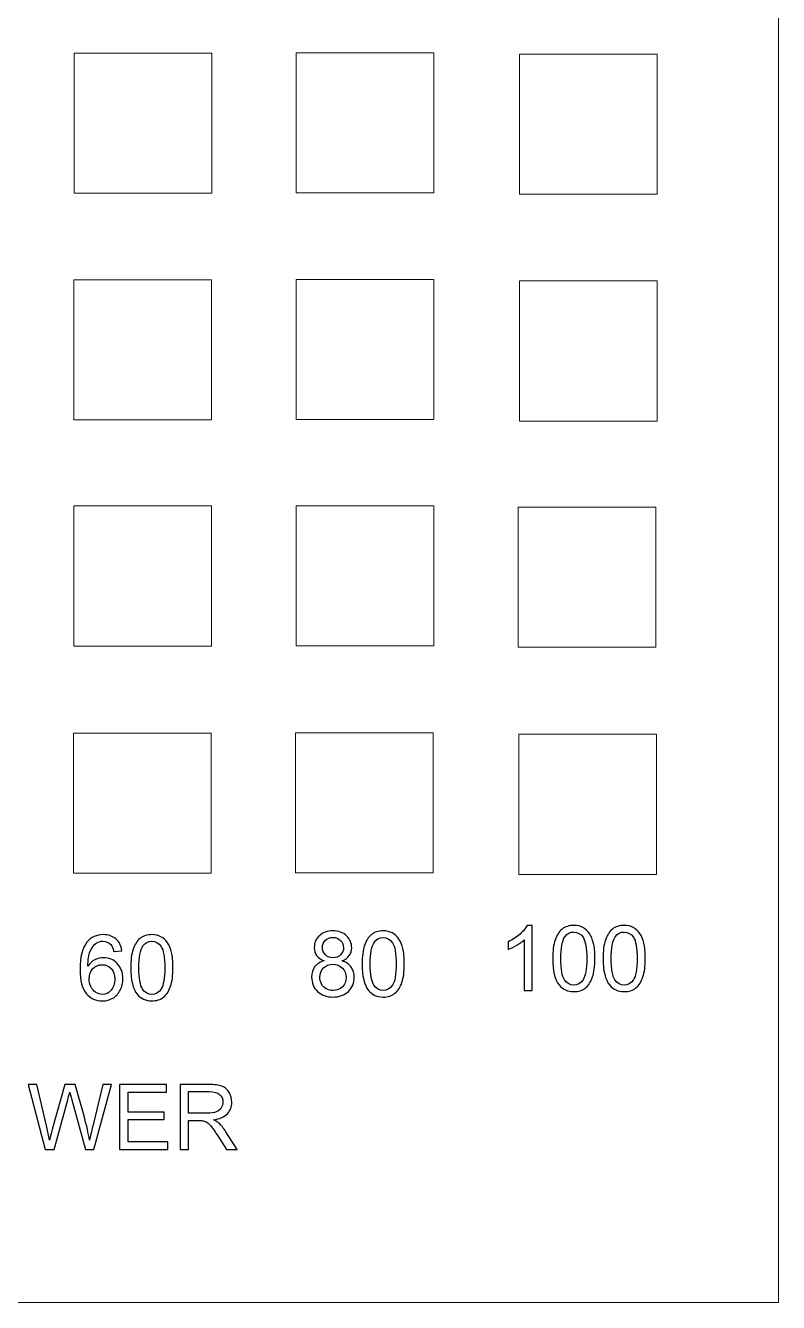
# Model space of a CAD drawing. Header units: centimetres. Extents: x -5.3 to 8.7, y 2.6 to 13.2.
# Drawn here: x 5.51 to 8.73, y 2.65 to 8.12 of the extents above; entities that cross this region are included whole.
import ezdxf

# ---------------------------------------------------------------- set-up
doc = ezdxf.new("R2010")
doc.units = ezdxf.units.CM
doc.header["$MEASUREMENT"] = 0
doc.layers.add('Layer 1', color=7, linetype='Continuous')

msp = doc.modelspace()

# ---------------------------------------------------------------- linework, layer by layer
at = {"layer": 'Layer 1', "color": 250, "lineweight": 9}
for points in [[(-5.3368, 2.64968), (8.73188, 2.64968), (8.73188, 13.15154), (-5.3368, 13.15154), (-5.3368, 2.64968)], [(5.71318, 7.40237), (6.30314, 7.40237), (6.30314, 8.00237), (5.71318, 8.00237), (5.71318, 7.40237)], [(6.66557, 7.40365), (7.25553, 7.40365), (7.25553, 8.00365), (6.66557, 8.00365), (6.66557, 7.40365)], [(7.62198, 7.3973), (8.21194, 7.3973), (8.21194, 7.9973), (7.62198, 7.9973), (7.62198, 7.3973)], [(5.71275, 6.43085), (6.30271, 6.43085), (6.30271, 7.03085), (5.71275, 7.03085), (5.71275, 6.43085)], [(6.66514, 6.43213), (7.2551, 6.43213), (7.2551, 7.03213), (6.66514, 7.03213), (6.66514, 6.43213)], [(7.62155, 6.42578), (8.21151, 6.42578), (8.21151, 7.02578), (7.62155, 7.02578), (7.62155, 6.42578)], [(5.71204, 5.46177), (6.302, 5.46177), (6.302, 6.06177), (5.71204, 6.06177), (5.71204, 5.46177)], [(6.66443, 5.46305), (7.25439, 5.46305), (7.25439, 6.06305), (6.66443, 6.06305), (6.66443, 5.46305)], [(7.61617, 5.4567), (8.20613, 5.4567), (8.20613, 6.0567), (7.61617, 6.0567), (7.61617, 5.4567)], [(5.71006, 4.48884), (6.30002, 4.48884), (6.30002, 5.08884), (5.71006, 5.08884), (5.71006, 4.48884)], [(6.66245, 4.49012), (7.25241, 4.49012), (7.25241, 5.09012), (6.66245, 5.09012), (6.66245, 4.49012)], [(7.61886, 4.48377), (8.20882, 4.48377), (8.20882, 5.08377), (7.61886, 5.08377), (7.61886, 4.48377)]]:
    msp.add_lwpolyline(points, close=True, dxfattribs=at)
at = {"layer": 'Layer 1', "color": 250}
for points, knots in [([(5.91751, 4.15627), (5.91751, 4.15627), (5.88375, 4.15355), (5.88375, 4.15355), (5.88071, 4.16694), (5.87638, 4.17671), (5.87075, 4.18279), (5.8615, 4.19255), (5.85005, 4.1974), (5.83647, 4.1974), (5.82554, 4.1974), (5.81584, 4.19437), (5.8075, 4.18829), (5.79676, 4.18046), (5.78835, 4.16908), (5.78208, 4.15407), (5.77587, 4.139), (5.77264, 4.11759), (5.77238, 4.08985), (5.78059, 4.10233), (5.79068, 4.11164), (5.80258, 4.11766), (5.81448, 4.12374), (5.8269, 4.12678), (5.83996, 4.12678), (5.86273, 4.12678), (5.88213, 4.11837), (5.89817, 4.10162), (5.91415, 4.08487), (5.92217, 4.06327), (5.92217, 4.03668), (5.92217, 4.01922), (5.91842, 4.00305), (5.91091, 3.98805), (5.90335, 3.97304), (5.89306, 3.96159), (5.87987, 3.95364), (5.86674, 3.94568), (5.8518, 3.94167), (5.83511, 3.94167), (5.80672, 3.94167), (5.7835, 3.95215), (5.76552, 3.97304), (5.74761, 3.99393), (5.73862, 4.0284), (5.73862, 4.07639), (5.73862, 4.13008), (5.74858, 4.16914), (5.76843, 4.19352), (5.78577, 4.21474), (5.80911, 4.22535), (5.83854, 4.22535), (5.8604, 4.22535), (5.87838, 4.2192), (5.89235, 4.20698), (5.90632, 4.19475), (5.91473, 4.17787), (5.91751, 4.15627)], [0, 0, 0, 0, 0.0526316, 0.0526316, 0.0526316, 0.1052632, 0.1052632, 0.1052632, 0.1578947, 0.1578947, 0.1578947, 0.2105263, 0.2105263, 0.2105263, 0.2631579, 0.2631579, 0.2631579, 0.3157895, 0.3157895, 0.3157895, 0.3684211, 0.3684211, 0.3684211, 0.4210526, 0.4210526, 0.4210526, 0.4736842, 0.4736842, 0.4736842, 0.5263158, 0.5263158, 0.5263158, 0.5789474, 0.5789474, 0.5789474, 0.6315789, 0.6315789, 0.6315789, 0.6842105, 0.6842105, 0.6842105, 0.7368421, 0.7368421, 0.7368421, 0.7894737, 0.7894737, 0.7894737, 0.8421053, 0.8421053, 0.8421053, 0.8947368, 0.8947368, 0.8947368, 0.9473684, 0.9473684, 0.9473684, 1, 1, 1, 1]), ([(5.956, 4.08344), (5.956, 4.11624), (5.95936, 4.14275), (5.96609, 4.1628), (5.97288, 4.18292), (5.9829, 4.19837), (5.99623, 4.20918), (6.00949, 4.21998), (6.02624, 4.22535), (6.04642, 4.22535), (6.06129, 4.22535), (6.07436, 4.22237), (6.08568, 4.21636), (6.09693, 4.21034), (6.10624, 4.20167), (6.11349, 4.19036), (6.12073, 4.1791), (6.12642, 4.16533), (6.13056, 4.14909), (6.13476, 4.13286), (6.13683, 4.11093), (6.13683, 4.08344), (6.13683, 4.05085), (6.13347, 4.02446), (6.12681, 4.00441), (6.12015, 3.9843), (6.11012, 3.96884), (6.0968, 3.95797), (6.08354, 3.94711), (6.06672, 3.94167), (6.04642, 3.94167), (6.01971, 3.94167), (5.99869, 3.95118), (5.98342, 3.97026), (5.96512, 3.99354), (5.956, 4.03125), (5.956, 4.08344)], [0, 0, 0, 0, 0.0833333, 0.0833333, 0.0833333, 0.1666667, 0.1666667, 0.1666667, 0.25, 0.25, 0.25, 0.3333333, 0.3333333, 0.3333333, 0.4166667, 0.4166667, 0.4166667, 0.5, 0.5, 0.5, 0.5833333, 0.5833333, 0.5833333, 0.6666667, 0.6666667, 0.6666667, 0.75, 0.75, 0.75, 0.8333333, 0.8333333, 0.8333333, 0.9166667, 0.9166667, 0.9166667, 1, 1, 1, 1]), ([(6.78425, 4.11325), (6.77009, 4.11843), (6.75961, 4.12586), (6.75275, 4.13544), (6.74596, 4.14507), (6.74253, 4.15659), (6.74253, 4.16997), (6.74253, 4.19022), (6.74978, 4.20716), (6.76427, 4.22094), (6.77882, 4.23471), (6.79809, 4.24164), (6.82222, 4.24164), (6.8464, 4.24164), (6.86594, 4.23459), (6.88068, 4.22049), (6.89543, 4.20639), (6.9028, 4.18925), (6.9028, 4.169), (6.9028, 4.15613), (6.89944, 4.14488), (6.89271, 4.13537), (6.88599, 4.1258), (6.87577, 4.11843), (6.86199, 4.11325), (6.879, 4.10769), (6.89187, 4.09876), (6.90073, 4.08635), (6.90959, 4.07399), (6.91406, 4.05925), (6.91406, 4.04204), (6.91406, 4.01831), (6.90565, 3.99839), (6.8889, 3.98222), (6.87208, 3.96605), (6.85003, 3.95796), (6.82267, 3.95796), (6.79531, 3.95796), (6.77326, 3.96605), (6.75644, 3.98228), (6.73969, 3.99852), (6.73128, 4.01876), (6.73128, 4.04301), (6.73128, 4.06106), (6.73587, 4.07619), (6.74506, 4.08835), (6.75424, 4.10058), (6.76731, 4.10885), (6.78425, 4.11325)], [0, 0, 0, 0, 0.0625, 0.0625, 0.0625, 0.125, 0.125, 0.125, 0.1875, 0.1875, 0.1875, 0.25, 0.25, 0.25, 0.3125, 0.3125, 0.3125, 0.375, 0.375, 0.375, 0.4375, 0.4375, 0.4375, 0.5, 0.5, 0.5, 0.5625, 0.5625, 0.5625, 0.625, 0.625, 0.625, 0.6875, 0.6875, 0.6875, 0.75, 0.75, 0.75, 0.8125, 0.8125, 0.8125, 0.875, 0.875, 0.875, 0.9375, 0.9375, 0.9375, 1, 1, 1, 1]), ([(6.77746, 4.1712), (6.77746, 4.15801), (6.78166, 4.14727), (6.79001, 4.13893), (6.79841, 4.13059), (6.80941, 4.12638), (6.82306, 4.12638), (6.83632, 4.12638), (6.84705, 4.13052), (6.85539, 4.1388), (6.86374, 4.14708), (6.86788, 4.15723), (6.86788, 4.16926), (6.86788, 4.18181), (6.86361, 4.19235), (6.85501, 4.20089), (6.84647, 4.20943), (6.83567, 4.21369), (6.82267, 4.21369), (6.80954, 4.21369), (6.79874, 4.20949), (6.7902, 4.20115), (6.78173, 4.1928), (6.77746, 4.18284), (6.77746, 4.1712)], [0, 0, 0, 0, 0.125, 0.125, 0.125, 0.25, 0.25, 0.25, 0.375, 0.375, 0.375, 0.5, 0.5, 0.5, 0.625, 0.625, 0.625, 0.75, 0.75, 0.75, 0.875, 0.875, 0.875, 1, 1, 1, 1]), ([(6.9475, 4.09973), (6.9475, 4.13253), (6.95086, 4.15904), (6.95759, 4.17909), (6.96438, 4.19921), (6.9744, 4.21466), (6.98773, 4.22547), (7.00099, 4.23627), (7.01774, 4.24164), (7.03792, 4.24164), (7.05279, 4.24164), (7.06586, 4.23866), (7.07718, 4.23265), (7.08843, 4.22663), (7.09774, 4.21796), (7.10499, 4.20665), (7.11223, 4.19539), (7.11792, 4.18162), (7.12206, 4.16538), (7.12626, 4.14915), (7.12833, 4.12722), (7.12833, 4.09973), (7.12833, 4.06714), (7.12497, 4.04075), (7.11831, 4.0207), (7.11165, 4.00059), (7.10162, 3.98513), (7.0883, 3.97426), (7.07504, 3.9634), (7.05822, 3.95796), (7.03792, 3.95796), (7.01121, 3.95796), (6.99019, 3.96747), (6.97492, 3.98655), (6.95662, 4.00983), (6.9475, 4.04754), (6.9475, 4.09973)], [0, 0, 0, 0, 0.0833333, 0.0833333, 0.0833333, 0.1666667, 0.1666667, 0.1666667, 0.25, 0.25, 0.25, 0.3333333, 0.3333333, 0.3333333, 0.4166667, 0.4166667, 0.4166667, 0.5, 0.5, 0.5, 0.5833333, 0.5833333, 0.5833333, 0.6666667, 0.6666667, 0.6666667, 0.75, 0.75, 0.75, 0.8333333, 0.8333333, 0.8333333, 0.9166667, 0.9166667, 0.9166667, 1, 1, 1, 1]), ([(6.98242, 4.09961), (6.98242, 4.05388), (6.98773, 4.02348), (6.9984, 4.00848), (7.00907, 3.99341), (7.02226, 3.9859), (7.03792, 3.9859), (7.05357, 3.9859), (7.06676, 3.99347), (7.07743, 4.00854), (7.08811, 4.02367), (7.09341, 4.05401), (7.09341, 4.09961), (7.09341, 4.14533), (7.08811, 4.17573), (7.07743, 4.19073), (7.06683, 4.2058), (7.0535, 4.21331), (7.03753, 4.21331), (7.02188, 4.21331), (7.00933, 4.20665), (6.99995, 4.19339), (6.98824, 4.17651), (6.98242, 4.1452), (6.98242, 4.09961)], [0, 0, 0, 0, 0.125, 0.125, 0.125, 0.25, 0.25, 0.25, 0.375, 0.375, 0.375, 0.5, 0.5, 0.5, 0.625, 0.625, 0.625, 0.75, 0.75, 0.75, 0.875, 0.875, 0.875, 1, 1, 1, 1]), ([(7.6766, 3.98595), (7.6766, 3.98595), (7.64245, 3.98595), (7.64245, 3.98595), (7.64245, 3.98595), (7.64245, 4.20339), (7.64245, 4.20339), (7.63424, 4.1955), (7.62343, 4.18768), (7.61011, 4.17985), (7.59679, 4.17202), (7.58476, 4.16614), (7.57415, 4.16226), (7.57415, 4.16226), (7.57415, 4.19524), (7.57415, 4.19524), (7.59323, 4.20417), (7.60992, 4.21503), (7.62421, 4.22784), (7.6385, 4.24058), (7.64866, 4.25294), (7.65461, 4.26497), (7.65461, 4.26497), (7.6766, 4.26497), (7.6766, 4.26497), (7.6766, 4.26497), (7.6766, 3.98595), (7.6766, 3.98595)], [0, 0, 0, 0, 0.1111111, 0.1111111, 0.1111111, 0.2222222, 0.2222222, 0.2222222, 0.3333333, 0.3333333, 0.3333333, 0.4444444, 0.4444444, 0.4444444, 0.5555556, 0.5555556, 0.5555556, 0.6666667, 0.6666667, 0.6666667, 0.7777778, 0.7777778, 0.7777778, 0.8888889, 0.8888889, 0.8888889, 1, 1, 1, 1]), ([(7.76437, 4.12306), (7.76437, 4.15586), (7.76773, 4.18237), (7.77446, 4.20242), (7.78125, 4.22254), (7.79127, 4.23799), (7.8046, 4.2488), (7.81786, 4.2596), (7.83461, 4.26497), (7.85479, 4.26497), (7.86966, 4.26497), (7.88273, 4.26199), (7.89405, 4.25598), (7.9053, 4.24996), (7.91461, 4.24129), (7.92186, 4.22998), (7.9291, 4.21872), (7.93479, 4.20495), (7.93893, 4.18871), (7.94313, 4.17248), (7.9452, 4.15055), (7.9452, 4.12306), (7.9452, 4.09047), (7.94184, 4.06408), (7.93518, 4.04403), (7.92852, 4.02392), (7.91849, 4.00846), (7.90517, 3.99759), (7.89191, 3.98673), (7.87509, 3.98129), (7.85479, 3.98129), (7.82808, 3.98129), (7.80706, 3.9908), (7.79179, 4.00988), (7.77349, 4.03316), (7.76437, 4.07087), (7.76437, 4.12306)], [0, 0, 0, 0, 0.0833333, 0.0833333, 0.0833333, 0.1666667, 0.1666667, 0.1666667, 0.25, 0.25, 0.25, 0.3333333, 0.3333333, 0.3333333, 0.4166667, 0.4166667, 0.4166667, 0.5, 0.5, 0.5, 0.5833333, 0.5833333, 0.5833333, 0.6666667, 0.6666667, 0.6666667, 0.75, 0.75, 0.75, 0.8333333, 0.8333333, 0.8333333, 0.9166667, 0.9166667, 0.9166667, 1, 1, 1, 1]), ([(7.79929, 4.12294), (7.79929, 4.07721), (7.8046, 4.04681), (7.81527, 4.03181), (7.82594, 4.01674), (7.83913, 4.00923), (7.85479, 4.00923), (7.87044, 4.00923), (7.88363, 4.0168), (7.8943, 4.03187), (7.90498, 4.047), (7.91028, 4.07734), (7.91028, 4.12294), (7.91028, 4.16866), (7.90498, 4.19906), (7.8943, 4.21406), (7.8837, 4.22913), (7.87037, 4.23664), (7.8544, 4.23664), (7.83875, 4.23664), (7.8262, 4.22998), (7.81682, 4.21672), (7.80511, 4.19984), (7.79929, 4.16853), (7.79929, 4.12294)], [0, 0, 0, 0, 0.125, 0.125, 0.125, 0.25, 0.25, 0.25, 0.375, 0.375, 0.375, 0.5, 0.5, 0.5, 0.625, 0.625, 0.625, 0.75, 0.75, 0.75, 0.875, 0.875, 0.875, 1, 1, 1, 1]), ([(7.9802, 4.12306), (7.9802, 4.15586), (7.98356, 4.18237), (7.99029, 4.20242), (7.99708, 4.22254), (8.0071, 4.23799), (8.02043, 4.2488), (8.03369, 4.2596), (8.05044, 4.26497), (8.07062, 4.26497), (8.08549, 4.26497), (8.09856, 4.26199), (8.10988, 4.25598), (8.12113, 4.24996), (8.13044, 4.24129), (8.13769, 4.22998), (8.14493, 4.21872), (8.15062, 4.20495), (8.15476, 4.18871), (8.15896, 4.17248), (8.16103, 4.15055), (8.16103, 4.12306), (8.16103, 4.09047), (8.15767, 4.06408), (8.15101, 4.04403), (8.14435, 4.02392), (8.13432, 4.00846), (8.121, 3.99759), (8.10774, 3.98673), (8.09092, 3.98129), (8.07062, 3.98129), (8.04391, 3.98129), (8.02289, 3.9908), (8.00762, 4.00988), (7.98932, 4.03316), (7.9802, 4.07087), (7.9802, 4.12306)], [0, 0, 0, 0, 0.0833333, 0.0833333, 0.0833333, 0.1666667, 0.1666667, 0.1666667, 0.25, 0.25, 0.25, 0.3333333, 0.3333333, 0.3333333, 0.4166667, 0.4166667, 0.4166667, 0.5, 0.5, 0.5, 0.5833333, 0.5833333, 0.5833333, 0.6666667, 0.6666667, 0.6666667, 0.75, 0.75, 0.75, 0.8333333, 0.8333333, 0.8333333, 0.9166667, 0.9166667, 0.9166667, 1, 1, 1, 1]), ([(8.01512, 4.12294), (8.01512, 4.07721), (8.02043, 4.04681), (8.0311, 4.03181), (8.04177, 4.01674), (8.05496, 4.00923), (8.07062, 4.00923), (8.08627, 4.00923), (8.09946, 4.0168), (8.11013, 4.03187), (8.12081, 4.047), (8.12611, 4.07734), (8.12611, 4.12294), (8.12611, 4.16866), (8.12081, 4.19906), (8.11013, 4.21406), (8.09953, 4.22913), (8.0862, 4.23664), (8.07023, 4.23664), (8.05458, 4.23664), (8.04203, 4.22998), (8.03265, 4.21672), (8.02094, 4.19984), (8.01512, 4.16853), (8.01512, 4.12294)], [0, 0, 0, 0, 0.125, 0.125, 0.125, 0.25, 0.25, 0.25, 0.375, 0.375, 0.375, 0.5, 0.5, 0.5, 0.625, 0.625, 0.625, 0.75, 0.75, 0.75, 0.875, 0.875, 0.875, 1, 1, 1, 1]), ([(5.99092, 4.08332), (5.99092, 4.03759), (5.99623, 4.00719), (6.0069, 3.99219), (6.01757, 3.97712), (6.03076, 3.96961), (6.04642, 3.96961), (6.06207, 3.96961), (6.07526, 3.97718), (6.08593, 3.99225), (6.09661, 4.00738), (6.10191, 4.03772), (6.10191, 4.08332), (6.10191, 4.12904), (6.09661, 4.15944), (6.08593, 4.17444), (6.07533, 4.18951), (6.062, 4.19702), (6.04603, 4.19702), (6.03038, 4.19702), (6.01783, 4.19036), (6.00845, 4.1771), (5.99674, 4.16022), (5.99092, 4.12891), (5.99092, 4.08332)], [0, 0, 0, 0, 0.125, 0.125, 0.125, 0.25, 0.25, 0.25, 0.375, 0.375, 0.375, 0.5, 0.5, 0.5, 0.625, 0.625, 0.625, 0.75, 0.75, 0.75, 0.875, 0.875, 0.875, 1, 1, 1, 1]), ([(5.77781, 4.03636), (5.77781, 4.02459), (5.78033, 4.01334), (5.78531, 4.0026), (5.79029, 3.99186), (5.79728, 3.98371), (5.80614, 3.97809), (5.81506, 3.97246), (5.82451, 3.96961), (5.83453, 3.96961), (5.84908, 3.96961), (5.8615, 3.97543), (5.87179, 3.98708), (5.88207, 3.99872), (5.88724, 4.0145), (5.88724, 4.03448), (5.88724, 4.05369), (5.88213, 4.06883), (5.87198, 4.07989), (5.86183, 4.09095), (5.84889, 4.09651), (5.83317, 4.09651), (5.81778, 4.09651), (5.80465, 4.09095), (5.79391, 4.07989), (5.78318, 4.06883), (5.77781, 4.05434), (5.77781, 4.03636)], [0, 0, 0, 0, 0.1111111, 0.1111111, 0.1111111, 0.2222222, 0.2222222, 0.2222222, 0.3333333, 0.3333333, 0.3333333, 0.4444444, 0.4444444, 0.4444444, 0.5555556, 0.5555556, 0.5555556, 0.6666667, 0.6666667, 0.6666667, 0.7777778, 0.7777778, 0.7777778, 0.8888889, 0.8888889, 0.8888889, 1, 1, 1, 1]), ([(6.76621, 4.04275), (6.76621, 4.03299), (6.76847, 4.02361), (6.773, 4.01449), (6.77752, 4.00544), (6.78438, 3.99839), (6.79356, 3.99341), (6.80268, 3.98843), (6.81251, 3.9859), (6.82293, 3.9859), (6.83936, 3.9859), (6.85281, 3.99114), (6.86335, 4.00162), (6.87389, 4.0121), (6.87913, 4.02542), (6.87913, 4.04159), (6.87913, 4.05802), (6.8737, 4.0716), (6.8629, 4.08234), (6.85203, 4.09307), (6.83832, 4.09844), (6.82183, 4.09844), (6.80566, 4.09844), (6.7924, 4.09314), (6.78192, 4.08253), (6.77144, 4.07192), (6.76621, 4.05866), (6.76621, 4.04275)], [0, 0, 0, 0, 0.1111111, 0.1111111, 0.1111111, 0.2222222, 0.2222222, 0.2222222, 0.3333333, 0.3333333, 0.3333333, 0.4444444, 0.4444444, 0.4444444, 0.5555556, 0.5555556, 0.5555556, 0.6666667, 0.6666667, 0.6666667, 0.7777778, 0.7777778, 0.7777778, 0.8888889, 0.8888889, 0.8888889, 1, 1, 1, 1]), ([(5.5893, 3.30568), (5.5893, 3.30568), (5.51615, 3.58353), (5.51615, 3.58353), (5.51615, 3.58353), (5.55424, 3.58353), (5.55424, 3.58353), (5.55424, 3.58353), (5.59596, 3.40134), (5.59596, 3.40134), (5.60049, 3.38226), (5.6045, 3.36331), (5.60792, 3.34455), (5.61523, 3.37417), (5.6195, 3.39125), (5.62073, 3.39577), (5.62073, 3.39577), (5.67325, 3.58353), (5.67325, 3.58353), (5.67325, 3.58353), (5.71755, 3.58353), (5.71755, 3.58353), (5.71755, 3.58353), (5.75739, 3.44286), (5.75739, 3.44286), (5.76716, 3.40793), (5.7744, 3.37514), (5.77906, 3.34455), (5.78274, 3.36208), (5.78747, 3.38219), (5.79322, 3.40489), (5.79322, 3.40489), (5.83662, 3.58353), (5.83662, 3.58353), (5.83662, 3.58353), (5.87355, 3.58353), (5.87355, 3.58353), (5.87355, 3.58353), (5.79749, 3.30568), (5.79749, 3.30568), (5.79749, 3.30568), (5.76172, 3.30568), (5.76172, 3.30568), (5.76172, 3.30568), (5.70345, 3.51737), (5.70345, 3.51737), (5.69853, 3.53509), (5.69556, 3.54595), (5.69446, 3.54996), (5.69129, 3.53729), (5.68845, 3.52642), (5.68599, 3.51743), (5.68599, 3.51743), (5.62771, 3.30568), (5.62771, 3.30568), (5.62771, 3.30568), (5.5893, 3.30568), (5.5893, 3.30568)], [0, 0, 0, 0, 0.0526316, 0.0526316, 0.0526316, 0.1052632, 0.1052632, 0.1052632, 0.1578947, 0.1578947, 0.1578947, 0.2105263, 0.2105263, 0.2105263, 0.2631579, 0.2631579, 0.2631579, 0.3157895, 0.3157895, 0.3157895, 0.3684211, 0.3684211, 0.3684211, 0.4210526, 0.4210526, 0.4210526, 0.4736842, 0.4736842, 0.4736842, 0.5263158, 0.5263158, 0.5263158, 0.5789474, 0.5789474, 0.5789474, 0.6315789, 0.6315789, 0.6315789, 0.6842105, 0.6842105, 0.6842105, 0.7368421, 0.7368421, 0.7368421, 0.7894737, 0.7894737, 0.7894737, 0.8421053, 0.8421053, 0.8421053, 0.8947368, 0.8947368, 0.8947368, 0.9473684, 0.9473684, 0.9473684, 1, 1, 1, 1]), ([(5.90841, 3.30568), (5.90841, 3.30568), (5.90841, 3.58353), (5.90841, 3.58353), (5.90841, 3.58353), (6.10903, 3.58353), (6.10903, 3.58353), (6.10903, 3.58353), (6.10903, 3.55093), (6.10903, 3.55093), (6.10903, 3.55093), (5.94527, 3.55093), (5.94527, 3.55093), (5.94527, 3.55093), (5.94527, 3.46556), (5.94527, 3.46556), (5.94527, 3.46556), (6.09856, 3.46556), (6.09856, 3.46556), (6.09856, 3.46556), (6.09856, 3.43296), (6.09856, 3.43296), (6.09856, 3.43296), (5.94527, 3.43296), (5.94527, 3.43296), (5.94527, 3.43296), (5.94527, 3.33828), (5.94527, 3.33828), (5.94527, 3.33828), (6.11563, 3.33828), (6.11563, 3.33828), (6.11563, 3.33828), (6.11563, 3.30568), (6.11563, 3.30568), (6.11563, 3.30568), (5.90841, 3.30568), (5.90841, 3.30568)], [0, 0, 0, 0, 0.0833333, 0.0833333, 0.0833333, 0.1666667, 0.1666667, 0.1666667, 0.25, 0.25, 0.25, 0.3333333, 0.3333333, 0.3333333, 0.4166667, 0.4166667, 0.4166667, 0.5, 0.5, 0.5, 0.5833333, 0.5833333, 0.5833333, 0.6666667, 0.6666667, 0.6666667, 0.75, 0.75, 0.75, 0.8333333, 0.8333333, 0.8333333, 0.9166667, 0.9166667, 0.9166667, 1, 1, 1, 1]), ([(6.16725, 3.30568), (6.16725, 3.30568), (6.16725, 3.58353), (6.16725, 3.58353), (6.16725, 3.58353), (6.29039, 3.58353), (6.29039, 3.58353), (6.31516, 3.58353), (6.33398, 3.58101), (6.34685, 3.57603), (6.35972, 3.57105), (6.37001, 3.56225), (6.3777, 3.54964), (6.3854, 3.53703), (6.38922, 3.52306), (6.38922, 3.50779), (6.38922, 3.48807), (6.38281, 3.47145), (6.37007, 3.45793), (6.35733, 3.44441), (6.33767, 3.43587), (6.31102, 3.43219), (6.32079, 3.42753), (6.32816, 3.42287), (6.33321, 3.41835), (6.34394, 3.40852), (6.3541, 3.39616), (6.36361, 3.38135), (6.36361, 3.38135), (6.41166, 3.30568), (6.41166, 3.30568), (6.41166, 3.30568), (6.36574, 3.30568), (6.36574, 3.30568), (6.36574, 3.30568), (6.329, 3.3635), (6.329, 3.3635), (6.31833, 3.38025), (6.30947, 3.39299), (6.30255, 3.40185), (6.29557, 3.41071), (6.28936, 3.41686), (6.28386, 3.42042), (6.27843, 3.42391), (6.2728, 3.42637), (6.26711, 3.42779), (6.26297, 3.42863), (6.25618, 3.42908), (6.24667, 3.42908), (6.24667, 3.42908), (6.20411, 3.42908), (6.20411, 3.42908), (6.20411, 3.42908), (6.20411, 3.30568), (6.20411, 3.30568), (6.20411, 3.30568), (6.16725, 3.30568), (6.16725, 3.30568)], [0, 0, 0, 0, 0.0526316, 0.0526316, 0.0526316, 0.1052632, 0.1052632, 0.1052632, 0.1578947, 0.1578947, 0.1578947, 0.2105263, 0.2105263, 0.2105263, 0.2631579, 0.2631579, 0.2631579, 0.3157895, 0.3157895, 0.3157895, 0.3684211, 0.3684211, 0.3684211, 0.4210526, 0.4210526, 0.4210526, 0.4736842, 0.4736842, 0.4736842, 0.5263158, 0.5263158, 0.5263158, 0.5789474, 0.5789474, 0.5789474, 0.6315789, 0.6315789, 0.6315789, 0.6842105, 0.6842105, 0.6842105, 0.7368421, 0.7368421, 0.7368421, 0.7894737, 0.7894737, 0.7894737, 0.8421053, 0.8421053, 0.8421053, 0.8947368, 0.8947368, 0.8947368, 0.9473684, 0.9473684, 0.9473684, 1, 1, 1, 1]), ([(6.20411, 3.4609), (6.20411, 3.4609), (6.28302, 3.4609), (6.28302, 3.4609), (6.29983, 3.4609), (6.3129, 3.46265), (6.32234, 3.46614), (6.33178, 3.46957), (6.33896, 3.47513), (6.34381, 3.48283), (6.34873, 3.49046), (6.35119, 3.49874), (6.35119, 3.50773), (6.35119, 3.52086), (6.34647, 3.53172), (6.33696, 3.5402), (6.32745, 3.54867), (6.31245, 3.55287), (6.29194, 3.55287), (6.29194, 3.55287), (6.20411, 3.55287), (6.20411, 3.55287), (6.20411, 3.55287), (6.20411, 3.4609), (6.20411, 3.4609)], [0, 0, 0, 0, 0.125, 0.125, 0.125, 0.25, 0.25, 0.25, 0.375, 0.375, 0.375, 0.5, 0.5, 0.5, 0.625, 0.625, 0.625, 0.75, 0.75, 0.75, 0.875, 0.875, 0.875, 1, 1, 1, 1])]:
    msp.add_open_spline(points, degree=3, knots=knots, dxfattribs=at)

doc.saveas('drawing.dxf')
